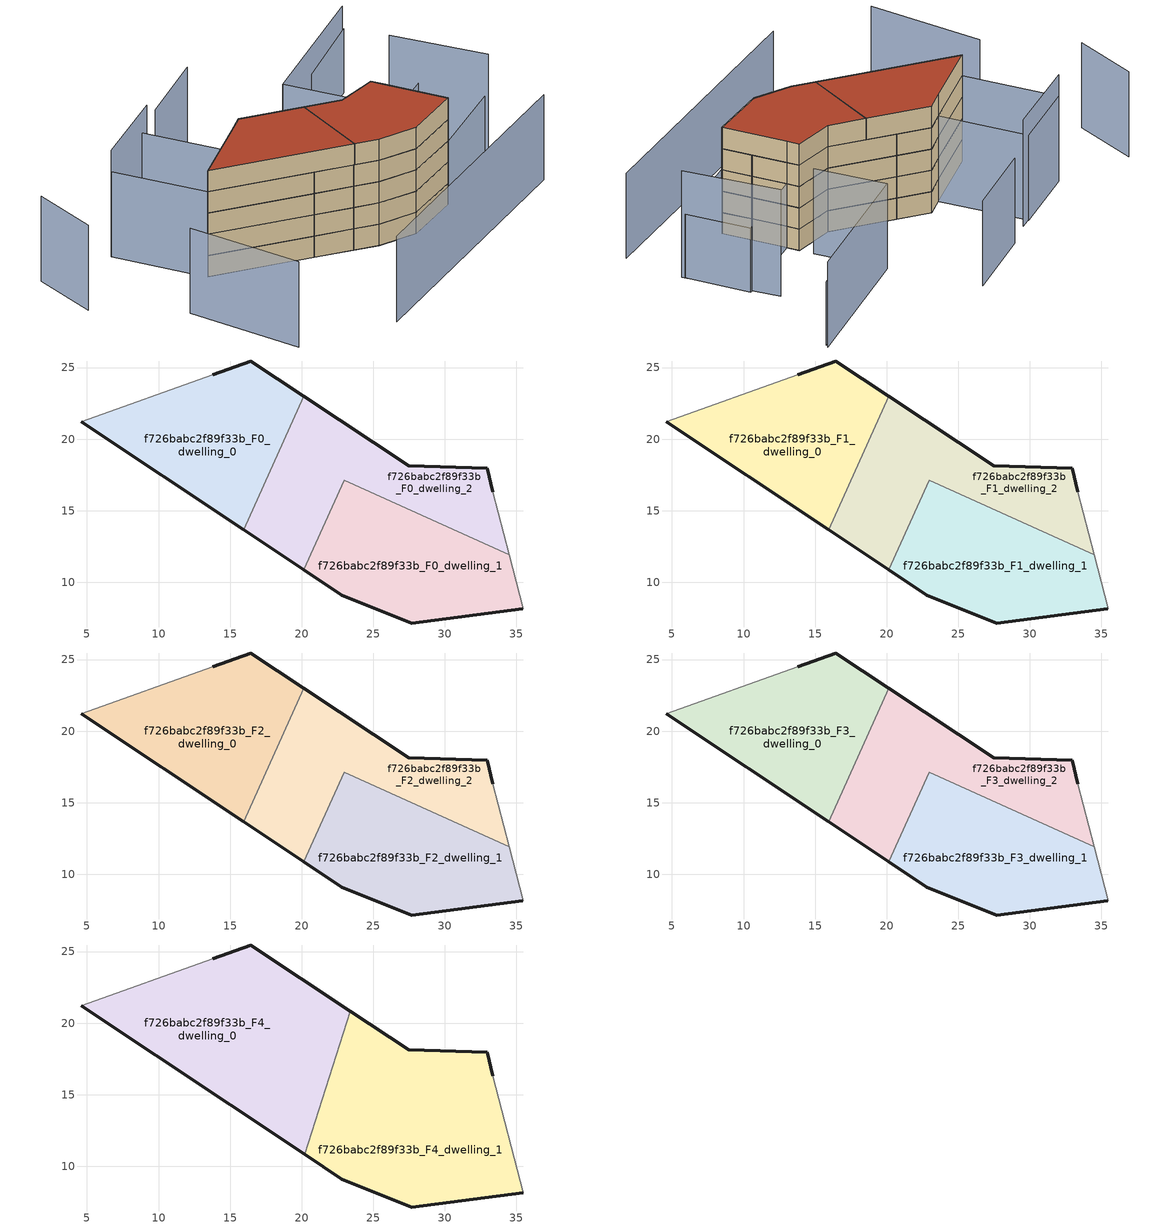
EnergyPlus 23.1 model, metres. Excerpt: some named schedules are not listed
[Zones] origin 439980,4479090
f726babc2f89f33b_F0_dwelling_0
 floor ground (EU_floor_Construction): 15.94,13.68 20.16,22.99 16.44,25.46 13.78,24.49 4.61,21.22 z0
 wall outside (EU_wall_Construction): 13.78,24.49 16.44,25.46 20.16,22.99 / 15.94,13.68 4.61,21.22 z0:3
 wall to f726babc2f89f33b_F0_dwelling_2 (EU_wall_Construction): 20.16,22.99 15.94,13.68 z0:3
 wall adiabatic (EU_wall_Construction): 4.61,21.22 13.78,24.49 z0:3
f726babc2f89f33b_F0_dwelling_1
 floor ground (EU_floor_Construction): 35.44,8.15 35.47,8.16 34.5,11.92 22.97,17.14 20.14,10.88 22.82,9.1 27.7,7.15 z0
 wall outside (EU_wall_Construction): 35.44,8.15 27.7,7.15 22.82,9.1 20.14,10.88 z0:3
 wall to f726babc2f89f33b_F0_dwelling_2 (EU_wall_Construction): 20.14,10.88 22.97,17.14 34.5,11.92 z0:3
 wall adiabatic (EU_wall_Construction): 34.5,11.92 35.47,8.16 35.44,8.15 z0:3
f726babc2f89f33b_F0_dwelling_2
 floor ground (EU_floor_Construction): 34.5,11.92 33.36,16.33 32.97,17.98 27.47,18.13 20.16,22.99 15.94,13.68 20.14,10.88 22.97,17.14 z0
 wall outside (EU_wall_Construction): 20.14,10.88 15.94,13.68 / 20.16,22.99 27.47,18.13 32.97,17.98 33.36,16.33 z0:3
 wall adiabatic (EU_wall_Construction): 33.36,16.33 34.5,11.92 z0:3
f726babc2f89f33b_F1_dwelling_0
 floor to f726babc2f89f33b_F0_dwelling_0 (EU_floor_Construction): 15.94,13.68 20.16,22.99 16.44,25.46 13.78,24.49 4.61,21.22 z3
 wall outside (EU_wall_Construction): 13.78,24.49 16.44,25.46 20.16,22.99 / 15.94,13.68 4.61,21.22 z3:6
 wall to f726babc2f89f33b_F1_dwelling_2 (EU_wall_Construction): 20.16,22.99 15.94,13.68 z3:6
 wall adiabatic (EU_wall_Construction): 4.61,21.22 13.78,24.49 z3:6
f726babc2f89f33b_F1_dwelling_1
 floor to f726babc2f89f33b_F0_dwelling_1 (EU_floor_Construction): 35.44,8.15 35.47,8.16 34.5,11.92 22.97,17.14 20.14,10.88 22.82,9.1 27.7,7.15 z3
 wall outside (EU_wall_Construction): 35.44,8.15 27.7,7.15 22.82,9.1 20.14,10.88 z3:6
 wall to f726babc2f89f33b_F1_dwelling_2 (EU_wall_Construction): 20.14,10.88 22.97,17.14 34.5,11.92 z3:6
 wall adiabatic (EU_wall_Construction): 34.5,11.92 35.47,8.16 35.44,8.15 z3:6
f726babc2f89f33b_F1_dwelling_2
 floor to f726babc2f89f33b_F0_dwelling_2 (EU_floor_Construction): 34.5,11.92 33.36,16.33 32.97,17.98 27.47,18.13 20.16,22.99 15.94,13.68 20.14,10.88 22.97,17.14 z3
 wall outside (EU_wall_Construction): 20.14,10.88 15.94,13.68 / 20.16,22.99 27.47,18.13 32.97,17.98 33.36,16.33 z3:6
 wall adiabatic (EU_wall_Construction): 33.36,16.33 34.5,11.92 z3:6
f726babc2f89f33b_F2_dwelling_0
 floor to f726babc2f89f33b_F1_dwelling_0 (EU_floor_Construction): 15.94,13.68 20.16,22.99 16.44,25.46 13.78,24.49 4.61,21.22 z6
 wall outside (EU_wall_Construction): 13.78,24.49 16.44,25.46 20.16,22.99 / 15.94,13.68 4.61,21.22 z6:9
 wall to f726babc2f89f33b_F2_dwelling_2 (EU_wall_Construction): 20.16,22.99 15.94,13.68 z6:9
 wall adiabatic (EU_wall_Construction): 4.61,21.22 13.78,24.49 z6:9
f726babc2f89f33b_F2_dwelling_1
 floor to f726babc2f89f33b_F1_dwelling_1 (EU_floor_Construction): 35.44,8.15 35.47,8.16 34.5,11.92 22.97,17.14 20.14,10.88 22.82,9.1 27.7,7.15 z6
 wall outside (EU_wall_Construction): 35.44,8.15 27.7,7.15 22.82,9.1 20.14,10.88 z6:9
 wall to f726babc2f89f33b_F2_dwelling_2 (EU_wall_Construction): 20.14,10.88 22.97,17.14 34.5,11.92 z6:9
 wall adiabatic (EU_wall_Construction): 34.5,11.92 35.47,8.16 35.44,8.15 z6:9
f726babc2f89f33b_F2_dwelling_2
 floor to f726babc2f89f33b_F1_dwelling_2 (EU_floor_Construction): 34.5,11.92 33.36,16.33 32.97,17.98 27.47,18.13 20.16,22.99 15.94,13.68 20.14,10.88 22.97,17.14 z6
 wall outside (EU_wall_Construction): 20.14,10.88 15.94,13.68 / 20.16,22.99 27.47,18.13 32.97,17.98 33.36,16.33 z6:9
 wall adiabatic (EU_wall_Construction): 33.36,16.33 34.5,11.92 z6:9
f726babc2f89f33b_F3_dwelling_0
 floor to f726babc2f89f33b_F2_dwelling_0 (EU_floor_Construction): 15.94,13.68 20.16,22.99 16.44,25.46 13.78,24.49 4.61,21.22 z9
 wall outside (EU_wall_Construction): 13.78,24.49 16.44,25.46 20.16,22.99 / 15.94,13.68 4.61,21.22 z9:12
 wall to f726babc2f89f33b_F3_dwelling_2 (EU_wall_Construction): 20.16,22.99 15.94,13.68 z9:12
 wall adiabatic (EU_wall_Construction): 4.61,21.22 13.78,24.49 z9:12
f726babc2f89f33b_F3_dwelling_1
 floor to f726babc2f89f33b_F2_dwelling_1 (EU_floor_Construction): 35.44,8.15 35.47,8.16 34.5,11.92 22.97,17.14 20.14,10.88 22.82,9.1 27.7,7.15 z9
 wall outside (EU_wall_Construction): 35.44,8.15 27.7,7.15 22.82,9.1 20.14,10.88 z9:12
 wall to f726babc2f89f33b_F3_dwelling_2 (EU_wall_Construction): 20.14,10.88 22.97,17.14 34.5,11.92 z9:12
 wall adiabatic (EU_wall_Construction): 34.5,11.92 35.47,8.16 35.44,8.15 z9:12
f726babc2f89f33b_F3_dwelling_2
 floor to f726babc2f89f33b_F2_dwelling_2 (EU_floor_Construction): 34.5,11.92 33.36,16.33 32.97,17.98 27.47,18.13 20.16,22.99 15.94,13.68 20.14,10.88 22.97,17.14 z9
 wall outside (EU_wall_Construction): 20.14,10.88 15.94,13.68 / 20.16,22.99 27.47,18.13 32.97,17.98 33.36,16.33 z9:12
 wall adiabatic (EU_wall_Construction): 33.36,16.33 34.5,11.92 z9:12
f726babc2f89f33b_F4_dwelling_0
 floor to f726babc2f89f33b_F3_dwelling_0 (EU_floor_Construction): 15.94,13.68 20.16,22.99 16.44,25.46 13.78,24.49 4.61,21.22 z12
 floor to f726babc2f89f33b_F3_dwelling_1 (EU_floor_Construction): 20.22,10.83 20.45,11.57 20.14,10.88 z12
 floor to f726babc2f89f33b_F3_dwelling_2 (EU_floor_Construction): 20.45,11.57 23.39,20.85 20.16,22.99 15.94,13.68 20.14,10.88 z12
 wall outside (EU_wall_Construction): 20.22,10.83 4.61,21.22 / 13.78,24.49 16.44,25.46 23.39,20.85 z12:15
 wall adiabatic (EU_wall_Construction): 4.61,21.22 13.78,24.49 z12:15
 wall to f726babc2f89f33b_F4_dwelling_1 (EU_wall_Construction): 23.39,20.85 20.22,10.83 z12:15
 roof outside (EU_roof_Construction): 23.39,20.85 20.22,10.83 4.61,21.22 13.78,24.49 16.44,25.46 z15
f726babc2f89f33b_F4_dwelling_1
 floor to f726babc2f89f33b_F3_dwelling_1 (EU_floor_Construction): 35.47,8.16 34.5,11.92 22.97,17.14 20.45,11.57 20.22,10.83 22.82,9.1 27.7,7.15 z12
 floor to f726babc2f89f33b_F3_dwelling_2 (EU_floor_Construction): 34.5,11.92 33.36,16.33 32.97,17.98 27.47,18.13 23.39,20.85 20.45,11.57 22.97,17.14 z12
 wall outside (EU_wall_Construction): 35.47,8.16 27.7,7.15 22.82,9.1 20.22,10.83 / 23.39,20.85 27.47,18.13 32.97,17.98 33.36,16.33 z12:15
 wall adiabatic (EU_wall_Construction): 33.36,16.33 35.47,8.16 z12:15
 roof outside (EU_roof_Construction): 32.97,17.98 33.36,16.33 35.47,8.16 27.7,7.15 22.82,9.1 20.22,10.83 23.39,20.85 27.47,18.13 z15
shading: 9.98,-3.18 46.88,2.39 / -3.36,17.88 -1.76,2.72 / 32.51,19.77 29.99,28.97 / 29.99,28.97 48.76,34.11 / -8.18,36.63 -10.17,28.11 / 26.26,40.49 16.04,37.68 / 4.61,21.22 1.39,33.3 / 1.39,33.3 10.79,35.82 / 10.79,35.82 14.02,23.74 / 14.02,23.74 4.61,21.22 z0:12; 46.38,10.37 42.78,22.52 / 12.31,36.19 1.38,33.29 z0:15; 48.59,33.75 37.82,30.48 / 33.36,16.33 44.19,19.04 / 44.19,19.04 46.26,10.79 / 46.26,10.79 35.43,8.08 / 35.43,8.08 33.36,16.33 z0:9
[Building]
EU S2 Campaign: North Axis=0; Terrain=City; Solar Distribution=FullExterior
[Site:Location]
Madrid: Latitude=40.5; Longitude=-3.5; Time Zone=1; Elevation=609
[SizingPeriod:WeatherFileDays]
AnnualSizingPeriod: Begin Month=1; Begin Day of Month=1; End Month=12; End Day of Month=31; Day of Week for Start Day=Monday; Use Weather File Daylight Saving Period=No; Use Weather File Rain and Snow Indicators=No
[MATERIAL]
EU_InternalMass_Material: Roughness=MediumRough; Thickness=0.1; Conductivity=1; Density=1800; Specific Heat=900; Thermal Absorptance=0.9; Solar Absorptance=0.7; Visible Absorptance=0.7
[MATERIAL:NOMASS] Roughness=MediumRough; Thermal Absorptance=0.9; Solar Absorptance=0.7; Visible Absorptance=0.7
Name | Thermal Resistance
EU_wall_NoMass | 1.60022
EU_roof_NoMass | 1.57597
EU_floor_NoMass | 0.470652
[CONSTRUCTION]
EU_wall_Construction: EU_wall_NoMass
EU_roof_Construction: EU_roof_NoMass
EU_floor_Construction: EU_floor_NoMass
EU_InternalMass_Construction: EU_InternalMass_Material
[ZONE] Type=1; Multiplier=1; Ceiling Height=autocalculate; Floor Area=autocalculate; Part of Total Floor Area=Yes
Name | Volume
f726babc2f89f33b_F0_dwelling_0; f726babc2f89f33b_F1_dwelling_0; f726babc2f89f33b_F2_dwelling_0; f726babc2f89f33b_F3_dwelling_0 | 273.066
f726babc2f89f33b_F4_dwelling_0 | 409.578
f726babc2f89f33b_F0_dwelling_1; f726babc2f89f33b_F1_dwelling_1; f726babc2f89f33b_F2_dwelling_1; f726babc2f89f33b_F3_dwelling_1 | 273.08
f726babc2f89f33b_F4_dwelling_1 | 409.597
f726babc2f89f33b_F0_dwelling_2; f726babc2f89f33b_F1_dwelling_2; f726babc2f89f33b_F2_dwelling_2; f726babc2f89f33b_F3_dwelling_2 | 273.04
[INTERNALMASS] Construction=EU_InternalMass_Construction
Name | Zone or ZoneList | Surface Area
f726babc2f89f33b_F0_dwelling_0_EU_InternalMass | f726babc2f89f33b_F0_dwelling_0 | 91.021
f726babc2f89f33b_F0_dwelling_1_EU_InternalMass | f726babc2f89f33b_F0_dwelling_1 | 91.0267
f726babc2f89f33b_F0_dwelling_2_EU_InternalMass | f726babc2f89f33b_F0_dwelling_2 | 91.0133
f726babc2f89f33b_F1_dwelling_0_EU_InternalMass | f726babc2f89f33b_F1_dwelling_0 | 91.021
f726babc2f89f33b_F1_dwelling_1_EU_InternalMass | f726babc2f89f33b_F1_dwelling_1 | 91.0267
f726babc2f89f33b_F1_dwelling_2_EU_InternalMass | f726babc2f89f33b_F1_dwelling_2 | 91.0133
f726babc2f89f33b_F2_dwelling_0_EU_InternalMass | f726babc2f89f33b_F2_dwelling_0 | 91.021
f726babc2f89f33b_F2_dwelling_1_EU_InternalMass | f726babc2f89f33b_F2_dwelling_1 | 91.0267
f726babc2f89f33b_F2_dwelling_2_EU_InternalMass | f726babc2f89f33b_F2_dwelling_2 | 91.0133
f726babc2f89f33b_F3_dwelling_0_EU_InternalMass | f726babc2f89f33b_F3_dwelling_0 | 91.021
f726babc2f89f33b_F3_dwelling_1_EU_InternalMass | f726babc2f89f33b_F3_dwelling_1 | 91.0267
f726babc2f89f33b_F3_dwelling_2_EU_InternalMass | f726babc2f89f33b_F3_dwelling_2 | 91.0133
f726babc2f89f33b_F4_dwelling_0_EU_InternalMass | f726babc2f89f33b_F4_dwelling_0 | 136.526
f726babc2f89f33b_F4_dwelling_1_EU_InternalMass | f726babc2f89f33b_F4_dwelling_1 | 136.532
[OTHEREQUIPMENT] Fuel Type=Electricity; Design Level Calculation Method=Watts/Area; Power per Zone Floor Area=1; Fraction Latent=0; Fraction Radiant=0; Fraction Lost=0; Carbon Dioxide Generation Rate=0; EndUse Subcategory=EU_Step8_InternalGains
Name | Zone or ZoneList or Space or SpaceList | Schedule
EU_Step8_InternalGain_f726babc2f89f33b_F0_dwelling_0_f000 | f726babc2f89f33b_F0_dwelling_0 | EU_Step8_GainSchedule_f726babc2f89f33b_F0_dwelling_0_f000
EU_Step8_InternalGain_f726babc2f89f33b_F0_dwelling_1_f000 | f726babc2f89f33b_F0_dwelling_1 | EU_Step8_GainSchedule_f726babc2f89f33b_F0_dwelling_1_f000
EU_Step8_InternalGain_f726babc2f89f33b_F0_dwelling_2_f000 | f726babc2f89f33b_F0_dwelling_2 | EU_Step8_GainSchedule_f726babc2f89f33b_F0_dwelling_2_f000
EU_Step8_InternalGain_f726babc2f89f33b_F1_dwelling_0_f000 | f726babc2f89f33b_F1_dwelling_0 | EU_Step8_GainSchedule_f726babc2f89f33b_F1_dwelling_0_f000
EU_Step8_InternalGain_f726babc2f89f33b_F1_dwelling_1_f000 | f726babc2f89f33b_F1_dwelling_1 | EU_Step8_GainSchedule_f726babc2f89f33b_F1_dwelling_1_f000
EU_Step8_InternalGain_f726babc2f89f33b_F1_dwelling_2_f000 | f726babc2f89f33b_F1_dwelling_2 | EU_Step8_GainSchedule_f726babc2f89f33b_F1_dwelling_2_f000
EU_Step8_InternalGain_f726babc2f89f33b_F2_dwelling_0_f000 | f726babc2f89f33b_F2_dwelling_0 | EU_Step8_GainSchedule_f726babc2f89f33b_F2_dwelling_0_f000
EU_Step8_InternalGain_f726babc2f89f33b_F2_dwelling_1_f000 | f726babc2f89f33b_F2_dwelling_1 | EU_Step8_GainSchedule_f726babc2f89f33b_F2_dwelling_1_f000
EU_Step8_InternalGain_f726babc2f89f33b_F2_dwelling_2_f000 | f726babc2f89f33b_F2_dwelling_2 | EU_Step8_GainSchedule_f726babc2f89f33b_F2_dwelling_2_f000
EU_Step8_InternalGain_f726babc2f89f33b_F3_dwelling_0_f000 | f726babc2f89f33b_F3_dwelling_0 | EU_Step8_GainSchedule_f726babc2f89f33b_F3_dwelling_0_f000
EU_Step8_InternalGain_f726babc2f89f33b_F3_dwelling_1_f000 | f726babc2f89f33b_F3_dwelling_1 | EU_Step8_GainSchedule_f726babc2f89f33b_F3_dwelling_1_f000
EU_Step8_InternalGain_f726babc2f89f33b_F3_dwelling_2_f000 | f726babc2f89f33b_F3_dwelling_2 | EU_Step8_GainSchedule_f726babc2f89f33b_F3_dwelling_2_f000
EU_Step8_InternalGain_f726babc2f89f33b_F4_dwelling_0_f000 | f726babc2f89f33b_F4_dwelling_0 | EU_Step8_GainSchedule_f726babc2f89f33b_F4_dwelling_0_f000
EU_Step8_InternalGain_f726babc2f89f33b_F4_dwelling_1_f000 | f726babc2f89f33b_F4_dwelling_1 | EU_Step8_GainSchedule_f726babc2f89f33b_F4_dwelling_1_f000
[ZONEVENTILATION:DESIGNFLOWRATE] Schedule=EU_AlwaysOn; Design Flow Rate Calculation Method=AirChanges/Hour; Air Changes per Hour=0.480704; Ventilation Type=Natural; Fan Pressure Rise=0; Fan Total Efficiency=1; Constant Term Coefficient=1; Temperature Term Coefficient=0; Velocity Term Coefficient=0; Velocity Squared Term Coefficient=0; Minimum Indoor Temperature=-100; Maximum Indoor Temperature=100; Delta Temperature=-100; Minimum Outdoor Temperature=-100; Maximum Outdoor Temperature=100; Maximum Wind Speed=40
Name | Zone or ZoneList or Space or SpaceList
EU_ConstantAir_f726babc2f89f33b_F0_dwelling_0 | f726babc2f89f33b_F0_dwelling_0
EU_ConstantAir_f726babc2f89f33b_F0_dwelling_1 | f726babc2f89f33b_F0_dwelling_1
EU_ConstantAir_f726babc2f89f33b_F0_dwelling_2 | f726babc2f89f33b_F0_dwelling_2
EU_ConstantAir_f726babc2f89f33b_F1_dwelling_0 | f726babc2f89f33b_F1_dwelling_0
EU_ConstantAir_f726babc2f89f33b_F1_dwelling_1 | f726babc2f89f33b_F1_dwelling_1
EU_ConstantAir_f726babc2f89f33b_F1_dwelling_2 | f726babc2f89f33b_F1_dwelling_2
EU_ConstantAir_f726babc2f89f33b_F2_dwelling_0 | f726babc2f89f33b_F2_dwelling_0
EU_ConstantAir_f726babc2f89f33b_F2_dwelling_1 | f726babc2f89f33b_F2_dwelling_1
EU_ConstantAir_f726babc2f89f33b_F2_dwelling_2 | f726babc2f89f33b_F2_dwelling_2
EU_ConstantAir_f726babc2f89f33b_F3_dwelling_0 | f726babc2f89f33b_F3_dwelling_0
EU_ConstantAir_f726babc2f89f33b_F3_dwelling_1 | f726babc2f89f33b_F3_dwelling_1
EU_ConstantAir_f726babc2f89f33b_F3_dwelling_2 | f726babc2f89f33b_F3_dwelling_2
EU_ConstantAir_f726babc2f89f33b_F4_dwelling_0 | f726babc2f89f33b_F4_dwelling_0
EU_ConstantAir_f726babc2f89f33b_F4_dwelling_1 | f726babc2f89f33b_F4_dwelling_1
[HVACTEMPLATE:THERMOSTAT] Constant Heating Setpoint=20; Constant Cooling Setpoint=50
EU_HeatOnly_f726babc2f89f33b_F0_dwelling_0; EU_HeatOnly_f726babc2f89f33b_F0_dwelling_1; EU_HeatOnly_f726babc2f89f33b_F0_dwelling_2; EU_HeatOnly_f726babc2f89f33b_F1_dwelling_0; EU_HeatOnly_f726babc2f89f33b_F1_dwelling_1; EU_HeatOnly_f726babc2f89f33b_F1_dwelling_2; EU_HeatOnly_f726babc2f89f33b_F2_dwelling_0; EU_HeatOnly_f726babc2f89f33b_F2_dwelling_1; EU_HeatOnly_f726babc2f89f33b_F2_dwelling_2; EU_HeatOnly_f726babc2f89f33b_F3_dwelling_0; EU_HeatOnly_f726babc2f89f33b_F3_dwelling_1; EU_HeatOnly_f726babc2f89f33b_F3_dwelling_2; EU_HeatOnly_f726babc2f89f33b_F4_dwelling_0; EU_HeatOnly_f726babc2f89f33b_F4_dwelling_1
[HVACTEMPLATE:ZONE:IDEALLOADSAIRSYSTEM] System Availability Schedule=EU_AlwaysOn; Maximum Heating Supply Air Temperature=50; Minimum Cooling Supply Air Temperature=13; Maximum Heating Supply Air Humidity Ratio=0.0156; Minimum Cooling Supply Air Humidity Ratio=0.0077; Heating Limit=NoLimit; Cooling Limit=NoLimit; Heating Availability Schedule=EU_AlwaysOn; Cooling Availability Schedule=EU_CoolingOff; Dehumidification Control Type=ConstantSensibleHeatRatio; Cooling Sensible Heat Ratio=0.7; Dehumidification Setpoint=60; Humidification Control Type=None; Humidification Setpoint=30; Outdoor Air Method=None; Outdoor Air Flow Rate per Person=0.00944; Outdoor Air Flow Rate per Zone Floor Area=0; Outdoor Air Flow Rate per Zone=0; Demand Controlled Ventilation Type=None; Outdoor Air Economizer Type=NoEconomizer; Heat Recovery Type=None; Sensible Heat Recovery Effectiveness=0.7; Latent Heat Recovery Effectiveness=0.65
Name | Template Thermostat
f726babc2f89f33b_F0_dwelling_0 | EU_HeatOnly_f726babc2f89f33b_F0_dwelling_0
f726babc2f89f33b_F0_dwelling_1 | EU_HeatOnly_f726babc2f89f33b_F0_dwelling_1
f726babc2f89f33b_F0_dwelling_2 | EU_HeatOnly_f726babc2f89f33b_F0_dwelling_2
f726babc2f89f33b_F1_dwelling_0 | EU_HeatOnly_f726babc2f89f33b_F1_dwelling_0
f726babc2f89f33b_F1_dwelling_1 | EU_HeatOnly_f726babc2f89f33b_F1_dwelling_1
f726babc2f89f33b_F1_dwelling_2 | EU_HeatOnly_f726babc2f89f33b_F1_dwelling_2
f726babc2f89f33b_F2_dwelling_0 | EU_HeatOnly_f726babc2f89f33b_F2_dwelling_0
f726babc2f89f33b_F2_dwelling_1 | EU_HeatOnly_f726babc2f89f33b_F2_dwelling_1
f726babc2f89f33b_F2_dwelling_2 | EU_HeatOnly_f726babc2f89f33b_F2_dwelling_2
f726babc2f89f33b_F3_dwelling_0 | EU_HeatOnly_f726babc2f89f33b_F3_dwelling_0
f726babc2f89f33b_F3_dwelling_1 | EU_HeatOnly_f726babc2f89f33b_F3_dwelling_1
f726babc2f89f33b_F3_dwelling_2 | EU_HeatOnly_f726babc2f89f33b_F3_dwelling_2
f726babc2f89f33b_F4_dwelling_0 | EU_HeatOnly_f726babc2f89f33b_F4_dwelling_0
f726babc2f89f33b_F4_dwelling_1 | EU_HeatOnly_f726babc2f89f33b_F4_dwelling_1
[SIZING:ZONE]
f726babc2f89f33b_F0_dwelling_0: Zone Cooling Design Supply Air Temperature Input Method=SupplyAirTemperature; Zone Cooling Design Supply Air Temperature=13; Zone Heating Design Supply Air Temperature Input Method=SupplyAirTemperature; Zone Heating Design Supply Air Temperature=50; Zone Cooling Design Supply Air Humidity Ratio=0.008; Zone Heating Design Supply Air Humidity Ratio=0.008; Cooling Design Air Flow Method=DesignDay; Cooling Design Air Flow Rate=0; Cooling Minimum Air Flow per Zone Floor Area=0.000762; Cooling Minimum Air Flow=0; Cooling Minimum Air Flow Fraction=0.2; Heating Design Air Flow Method=DesignDay; Heating Design Air Flow Rate=0; Heating Maximum Air Flow per Zone Floor Area=0.002032; Heating Maximum Air Flow=0.141576; Heating Maximum Air Flow Fraction=0.3; Account for Dedicated Outdoor Air System=No; Dedicated Outdoor Air System Control Strategy=NeutralSupplyAir; Dedicated Outdoor Air Low Setpoint Temperature for Design=autosize; Dedicated Outdoor Air High Setpoint Temperature for Design=autosize; Zone Load Sizing Method=Sensible Load Only No Latent Load; Zone Latent Cooling Design Supply Air Humidity Ratio Input Method=HumidityRatioDifference; Zone Cooling Design Supply Air Humidity Ratio Difference=0.005; Zone Latent Heating Design Supply Air Humidity Ratio Input Method=HumidityRatioDifference; Zone Humidification Design Supply Air Humidity Ratio Difference=0.005
